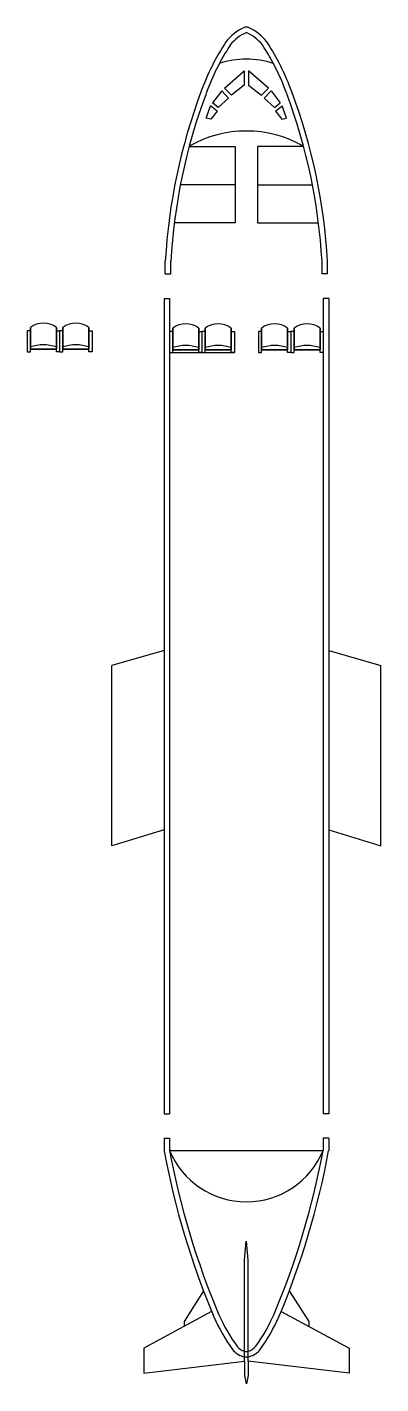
# Model space of a CAD drawing. Header units: millimetres. Extents: x 3056 to 3124, y 1580 to 1841.
import ezdxf

# ---------------------------------------------------------------- set-up
doc = ezdxf.new("R2010")
doc.units = ezdxf.units.MM
for name, color, linetype in [('fotele', 7, 'Continuous'), ('Kadłub', 1, 'Continuous'), ('korytarz', 253, 'Continuous'), ('skrzydła', 3, 'Continuous'), ('srodek', 251, 'Continuous'), ('szyby', 4, 'Continuous')]:
    doc.layers.add(name, color=color, linetype=linetype)

msp = doc.modelspace()

# ---------------------------------------------------------------- linework, layer by layer
at = {"layer": 'fotele'}
for p, q in [((3056.47, 1782.71), (3055.85, 1782.71)), ((3055.85, 1782.71), (3055.85, 1779.19)), ((3056.47, 1783.36), (3056.47, 1782.37)), ((3061.47, 1783.36), (3061.47, 1782.37)), ((3061.47, 1782.71), (3062.09, 1782.71)), ((3062.09, 1782.71), (3062.09, 1779.19)), ((3062.71, 1782.71), (3062.09, 1782.71)), ((3062.09, 1782.71), (3062.09, 1779.19)), ((3062.71, 1783.36), (3062.71, 1782.37)), ((3067.71, 1783.36), (3067.71, 1782.37)), ((3067.71, 1782.71), (3068.33, 1782.71)), ((3068.33, 1782.71), (3068.33, 1779.19)), ((3083.85, 1782.58), (3083.23, 1782.58)), ((3083.23, 1782.58), (3083.23, 1779.06)), ((3083.85, 1783.23), (3083.85, 1782.24)), ((3088.85, 1783.23), (3088.85, 1782.24)), ((3088.85, 1782.58), (3089.47, 1782.58)), ((3089.47, 1782.58), (3089.47, 1779.06)), ((3090.09, 1782.58), (3089.47, 1782.58)), ((3089.47, 1782.58), (3089.47, 1779.06)), ((3090.09, 1783.23), (3090.09, 1782.24)), ((3095.09, 1783.23), (3095.09, 1782.24)), ((3095.09, 1782.58), (3095.71, 1782.58)), ((3095.71, 1782.58), (3095.71, 1779.06)), ((3100.93, 1782.58), (3100.31, 1782.58)), ((3100.31, 1782.58), (3100.31, 1779.06)), ((3100.93, 1783.23), (3100.93, 1782.24)), ((3105.93, 1783.23), (3105.93, 1782.24)), ((3105.93, 1782.58), (3106.55, 1782.58)), ((3106.55, 1782.58), (3106.55, 1779.06)), ((3107.17, 1782.58), (3106.55, 1782.58)), ((3106.55, 1782.58), (3106.55, 1779.06)), ((3107.17, 1783.23), (3107.17, 1782.24)), ((3112.17, 1783.23), (3112.17, 1782.24)), ((3112.17, 1782.58), (3112.78, 1782.58)), ((3112.78, 1782.58), (3112.78, 1779.06)), ((3055.85, 1779.19), (3055.85, 1778.71)), ((3055.85, 1778.71), (3056.47, 1778.71)), ((3056.47, 1778.71), (3056.47, 1779.19)), ((3061.47, 1778.71), (3061.47, 1779.19)), ((3062.09, 1778.71), (3061.47, 1778.71)), ((3062.09, 1779.19), (3062.09, 1778.71)), ((3062.09, 1779.19), (3062.09, 1778.71)), ((3062.09, 1778.71), (3062.71, 1778.71)), ((3062.71, 1778.71), (3062.71, 1779.19)), ((3067.71, 1778.71), (3067.71, 1779.19)), ((3068.33, 1778.71), (3067.71, 1778.71)), ((3068.33, 1779.19), (3068.33, 1778.71)), ((3083.23, 1779.06), (3083.23, 1778.58)), ((3083.23, 1778.58), (3083.85, 1778.58)), ((3083.85, 1778.58), (3083.85, 1779.06)), ((3088.85, 1778.58), (3088.85, 1779.06)), ((3089.47, 1778.58), (3088.85, 1778.58)), ((3089.47, 1779.06), (3089.47, 1778.58)), ((3089.47, 1779.06), (3089.47, 1778.58)), ((3089.47, 1778.58), (3090.09, 1778.58)), ((3090.09, 1778.58), (3090.09, 1779.06)), ((3095.09, 1778.58), (3095.09, 1779.06)), ((3095.71, 1778.58), (3095.09, 1778.58)), ((3095.71, 1779.06), (3095.71, 1778.58)), ((3100.31, 1779.06), (3100.31, 1778.58)), ((3100.31, 1778.58), (3100.93, 1778.58)), ((3100.93, 1778.58), (3100.93, 1779.06)), ((3105.93, 1778.58), (3105.93, 1779.06)), ((3106.55, 1778.58), (3105.93, 1778.58)), ((3106.55, 1779.06), (3106.55, 1778.58)), ((3106.55, 1779.06), (3106.55, 1778.58)), ((3106.55, 1778.58), (3107.17, 1778.58)), ((3107.17, 1778.58), (3107.17, 1779.06)), ((3112.17, 1778.58), (3112.17, 1779.06)), ((3112.78, 1778.58), (3112.17, 1778.58)), ((3112.78, 1779.06), (3112.78, 1778.58))]:
    msp.add_line(p, q, dxfattribs=at)
for points in [[(3056.47, 1783.36), (3056.47, 1779.19), (3061.47, 1779.19), (3061.47, 1783.36)], [(3061.47, 1783.36), (3061.47, 1779.19), (3056.47, 1779.19), (3056.47, 1783.36)], [(3062.71, 1783.36), (3062.71, 1779.19), (3067.71, 1779.19), (3067.71, 1783.36)], [(3067.71, 1783.36), (3067.71, 1779.19), (3062.71, 1779.19), (3062.71, 1783.36)], [(3083.85, 1783.23), (3083.85, 1779.06), (3088.85, 1779.06), (3088.85, 1783.23)], [(3088.85, 1783.23), (3088.85, 1779.06), (3083.85, 1779.06), (3083.85, 1783.23)], [(3090.09, 1783.23), (3090.09, 1779.06), (3095.09, 1779.06), (3095.09, 1783.23)], [(3095.09, 1783.23), (3095.09, 1779.06), (3090.09, 1779.06), (3090.09, 1783.23)], [(3100.93, 1783.23), (3100.93, 1779.06), (3105.93, 1779.06), (3105.93, 1783.23)], [(3105.93, 1783.23), (3105.93, 1779.06), (3100.93, 1779.06), (3100.93, 1783.23)], [(3107.17, 1783.23), (3107.17, 1779.06), (3112.17, 1779.06), (3112.17, 1783.23)], [(3112.17, 1783.23), (3112.17, 1779.06), (3107.17, 1779.06), (3107.17, 1783.23)]]:
    msp.add_lwpolyline(points, dxfattribs=at)
for centre, radius, start, end in [((3058.97, 1780), 4.19, 53.3453, 126.6547), ((3058.97, 1780), 4.19, 53.3453, 126.6547), ((3065.21, 1780), 4.19, 53.3453, 126.6547), ((3065.21, 1780), 4.19, 53.3453, 126.6547), ((3086.35, 1779.87), 4.19, 53.3453, 126.6547), ((3086.35, 1779.87), 4.19, 53.3453, 126.6547), ((3092.59, 1779.87), 4.19, 53.3453, 126.6547), ((3092.59, 1779.87), 4.19, 53.3453, 126.6547), ((3103.43, 1779.87), 4.19, 53.3453, 126.6547), ((3103.43, 1779.87), 4.19, 53.3453, 126.6547), ((3109.67, 1779.87), 4.19, 53.3453, 126.6547), ((3109.67, 1779.87), 4.19, 53.3453, 126.6547), ((3058.97, 1772.4), 7.64, 70.9059, 109.0941), ((3058.97, 1772.4), 7.64, 70.9059, 109.0941), ((3065.21, 1772.4), 7.64, 70.9059, 109.0941), ((3065.21, 1772.4), 7.64, 70.9059, 109.0941), ((3086.35, 1772.27), 7.64, 70.9059, 109.0941), ((3086.35, 1772.27), 7.64, 70.9059, 109.0941), ((3092.59, 1772.27), 7.64, 70.9059, 109.0941), ((3092.59, 1772.27), 7.64, 70.9059, 109.0941), ((3103.43, 1772.27), 7.64, 70.9059, 109.0941), ((3103.43, 1772.27), 7.64, 70.9059, 109.0941), ((3109.67, 1772.27), 7.64, 70.9059, 109.0941), ((3109.67, 1772.27), 7.64, 70.9059, 109.0941)]:
    msp.add_arc(centre, radius, start, end, dxfattribs=at)
at = {"layer": 'Kadłub'}
for p, q in [((3082.41, 1793.72), (3082.41, 1796.11)), ((3082.41, 1793.72), (3082.41, 1796.11)), ((3083.46, 1793.72), (3083.46, 1796.11)), ((3083.46, 1793.72), (3083.46, 1796.11)), ((3112.56, 1793.72), (3112.56, 1796.11)), ((3112.56, 1793.72), (3112.56, 1796.11)), ((3113.61, 1793.72), (3113.61, 1796.11)), ((3113.61, 1793.72), (3113.61, 1796.11)), ((3082.41, 1793.72), (3083.46, 1793.72)), ((3082.41, 1793.72), (3083.46, 1793.72)), ((3113.61, 1793.72), (3112.56, 1793.72)), ((3113.61, 1793.72), (3112.56, 1793.72)), ((3082.19, 1788.92), (3083.23, 1788.92)), ((3082.19, 1788.92), (3082.19, 1632.13)), ((3082.19, 1788.92), (3083.23, 1788.92)), ((3082.19, 1788.92), (3082.19, 1632.13)), ((3083.23, 1788.92), (3083.23, 1632.13)), ((3083.23, 1788.92), (3083.23, 1632.13)), ((3113.83, 1788.92), (3112.78, 1788.92)), ((3112.78, 1788.92), (3112.78, 1632.13)), ((3113.83, 1788.92), (3112.78, 1788.92)), ((3112.78, 1788.92), (3112.78, 1632.13)), ((3113.83, 1788.92), (3113.83, 1632.13)), ((3113.83, 1788.92), (3113.83, 1632.13)), ((3082.19, 1632.13), (3083.23, 1632.13)), ((3082.19, 1632.13), (3083.23, 1632.13)), ((3113.83, 1632.13), (3112.78, 1632.13)), ((3113.83, 1632.13), (3112.78, 1632.13)), ((3082.19, 1627.42), (3083.23, 1627.42)), ((3082.19, 1627.42), (3082.19, 1624.99)), ((3082.19, 1627.42), (3082.19, 1624.99)), ((3082.19, 1627.42), (3083.23, 1627.42)), ((3083.23, 1627.42), (3083.23, 1625.09)), ((3083.23, 1627.42), (3083.23, 1625.09)), ((3112.78, 1627.42), (3112.78, 1625.09)), ((3113.83, 1627.42), (3112.78, 1627.42)), ((3112.78, 1627.42), (3112.78, 1625.09)), ((3113.83, 1627.42), (3112.78, 1627.42)), ((3113.83, 1627.42), (3113.83, 1624.99)), ((3113.83, 1627.42), (3113.83, 1624.99))]:
    msp.add_line(p, q, dxfattribs=at)
for centre, radius, start, end in [((3101.11, 1832.84), 8.93, 113.1966, 142.0764), ((3101.11, 1832.84), 8.93, 113.1966, 142.0764), ((3101.11, 1832.84), 7.88, 113.1966, 141.7646), ((3101.11, 1832.84), 7.88, 113.1966, 141.7646), ((3098.01, 1840.15), 0.993, 65.4893, 114.5107), ((3098.01, 1840.15), 0.993, 65.4893, 114.5107), ((3094.9, 1832.84), 7.88, 38.2354, 66.8034), ((3094.9, 1832.84), 7.88, 38.2354, 66.8034), ((3094.9, 1832.84), 8.93, 37.9236, 66.8034), ((3094.9, 1832.84), 8.93, 37.9236, 66.8034), ((3133.12, 1812.87), 46.61, 146.8968, 160.1487), ((3133.12, 1812.87), 46.61, 146.8968, 160.1487), ((3133.12, 1812.87), 45.57, 146.9536, 160.1487), ((3133.12, 1812.87), 45.57, 146.9536, 160.1487), ((3062.9, 1812.87), 45.57, 19.8513, 33.0464), ((3062.9, 1812.87), 45.57, 19.8513, 33.0464), ((3062.9, 1812.87), 46.61, 19.8513, 33.1032), ((3062.9, 1812.87), 46.61, 19.8513, 33.1032), ((3098.01, 1818.76), 16.22, 71.2823, 108.7177), ((3193.65, 1789.7), 111.42, 159.5124, 176.7025), ((3193.65, 1789.7), 111.42, 159.5124, 176.7025), ((3193.65, 1789.7), 110.37, 159.5124, 176.7025), ((3193.65, 1789.7), 110.37, 159.5124, 176.7025), ((3002.37, 1789.7), 110.37, 3.2975, 20.4876), ((3002.37, 1789.7), 110.37, 3.2975, 20.4876), ((3002.37, 1789.7), 111.42, 3.2975, 20.4876), ((3002.37, 1789.7), 111.42, 3.2975, 20.4876), ((3235.35, 1653.51), 155.8, 190.5486, 202.8333), ((3235.35, 1653.51), 155.8, 190.5486, 202.8333), ((3235.35, 1653.51), 154.75, 190.5843, 202.8333), ((3235.35, 1653.51), 154.75, 190.5843, 202.8333), ((2960.66, 1653.51), 154.75, 337.1667, 349.4157), ((2960.66, 1653.51), 154.75, 337.1667, 349.4157), ((2960.66, 1653.51), 155.8, 337.1667, 349.4514), ((2960.66, 1653.51), 155.8, 337.1667, 349.4514), ((3121.76, 1606.18), 32.74, 203.6288, 216.276), ((3121.76, 1606.18), 32.74, 203.6288, 216.276), ((3121.76, 1606.18), 31.7, 203.6288, 216.276), ((3121.76, 1606.18), 31.7, 203.6288, 216.276), ((3074.25, 1606.18), 31.7, 323.724, 336.3712), ((3074.25, 1606.18), 31.7, 323.724, 336.3712), ((3074.25, 1606.18), 32.74, 323.724, 336.3712), ((3074.25, 1606.18), 32.74, 323.724, 336.3712), ((3098.32, 1589.01), 3.69, 216.6692, 254.7377), ((3098.32, 1589.01), 3.69, 216.6692, 254.7377), ((3098.32, 1589.01), 2.64, 216.6692, 254.7377), ((3098.32, 1589.01), 2.64, 216.6692, 254.7377), ((3097.69, 1589.01), 2.64, 285.2623, 323.3308), ((3097.69, 1589.01), 2.64, 285.2623, 323.3308), ((3097.69, 1589.01), 3.69, 285.2623, 323.3308), ((3097.69, 1589.01), 3.69, 285.2623, 323.3308), ((3098.01, 1588.02), 2.66, 255.6818, 284.3182), ((3098.01, 1588.02), 2.66, 255.6818, 284.3182), ((3098.01, 1588.01), 1.59, 256.1576, 283.8424), ((3098.01, 1588.01), 1.59, 256.1576, 283.8424)]:
    msp.add_arc(centre, radius, start, end, dxfattribs=at)
at = {"layer": 'korytarz'}
msp.add_line((3083.23, 1778.58), (3095.71, 1778.58), dxfattribs=at)
at = {"layer": 'skrzydła'}
for p, q in [((3082.19, 1721.23), (3072.15, 1718.38)), ((3113.83, 1721.23), (3123.87, 1718.38)), ((3072.15, 1683.69), (3072.15, 1718.38)), ((3123.87, 1683.69), (3123.87, 1718.38)), ((3082.19, 1686.72), (3072.15, 1683.69)), ((3113.83, 1686.72), (3123.87, 1683.69)), ((3097.66, 1603.98), (3097.96, 1607.64)), ((3098.36, 1603.98), (3098.05, 1607.64)), ((3097.66, 1584.53), (3097.66, 1603.98)), ((3098.36, 1584.53), (3098.36, 1603.98)), ((3089.75, 1598.08), (3086.02, 1592.2)), ((3106.26, 1598.08), (3110, 1592.2)), ((3091.32, 1594.12), (3078.26, 1587.06)), ((3086.02, 1592.2), (3086.02, 1591.25)), ((3104.7, 1594.12), (3117.75, 1587.06)), ((3110, 1592.2), (3110, 1591.25)), ((3078.26, 1587.06), (3078.26, 1582.22)), ((3117.75, 1587.06), (3117.75, 1582.22)), ((3078.26, 1582.22), (3097.66, 1584.53)), ((3097.66, 1584.53), (3097.66, 1581.78)), ((3117.75, 1582.22), (3098.36, 1584.53)), ((3098.36, 1584.53), (3098.36, 1581.78)), ((3097.66, 1581.78), (3097.96, 1580.18)), ((3098.36, 1581.78), (3098.05, 1580.18))]:
    msp.add_line(p, q, dxfattribs=at)
at = {"layer": 'srodek'}
for p, q in [((3087.02, 1818.21), (3095.86, 1818.21)), ((3095.86, 1818.21), (3095.86, 1810.79)), ((3109, 1818.21), (3100.15, 1818.21)), ((3100.15, 1818.21), (3100.15, 1810.79)), ((3095.86, 1810.79), (3085.3, 1810.79)), ((3095.86, 1810.79), (3095.86, 1803.52)), ((3100.15, 1810.79), (3110.71, 1810.79)), ((3100.15, 1810.79), (3100.15, 1803.52)), ((3095.86, 1803.52), (3084.14, 1803.52)), ((3100.15, 1803.52), (3111.88, 1803.52)), ((3083.23, 1625.09), (3112.78, 1625.09))]:
    msp.add_line(p, q, dxfattribs=at)
for centre, radius, start, end in [((3098.01, 1799.15), 22.01, 60.0356, 119.9644), ((3098.01, 1631.2), 15.99, 202.4911, 337.5089)]:
    msp.add_arc(centre, radius, start, end, dxfattribs=at)
at = {"layer": 'szyby'}
for p, q in [((3093.78, 1829.42), (3097.59, 1832.73)), ((3097.59, 1832.73), (3097.59, 1830)), ((3098.42, 1832.73), (3098.42, 1830)), ((3102.24, 1829.42), (3098.42, 1832.73)), ((3095.12, 1828.04), (3093.78, 1829.42)), ((3097.59, 1830), (3095.12, 1828.04)), ((3098.42, 1830), (3100.9, 1828.04)), ((3100.9, 1828.04), (3102.24, 1829.42)), ((3093.27, 1828.86), (3091.48, 1826.57)), ((3094.6, 1827.48), (3092.6, 1825.65)), ((3094.6, 1827.48), (3093.27, 1828.86)), ((3101.41, 1827.48), (3102.75, 1828.86)), ((3101.41, 1827.48), (3103.41, 1825.65)), ((3102.75, 1828.86), (3104.53, 1826.57)), ((3090.3, 1823.62), (3091.1, 1826)), ((3092.39, 1824.99), (3091.1, 1826)), ((3092.39, 1824.99), (3091.19, 1823.42)), ((3092.6, 1825.65), (3091.48, 1826.57)), ((3103.41, 1825.65), (3104.53, 1826.57)), ((3103.63, 1824.99), (3104.91, 1826)), ((3103.63, 1824.99), (3104.83, 1823.42)), ((3105.72, 1823.62), (3104.91, 1826)), ((3091.19, 1823.42), (3090.3, 1823.62)), ((3104.83, 1823.42), (3105.72, 1823.62))]:
    msp.add_line(p, q, dxfattribs=at)

doc.saveas('drawing.dxf')
